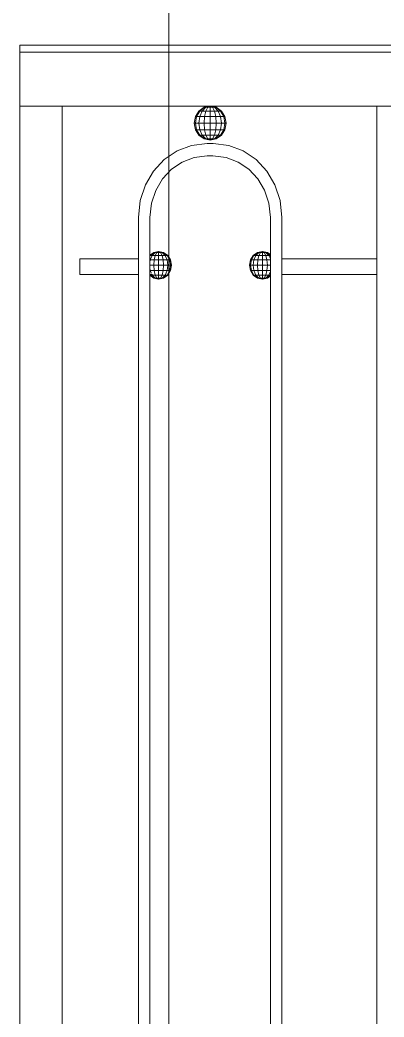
# Model space of a CAD drawing. Header units: millimetres. Extents: x 1832547 to 2001569, y -558009 to -417808.
# Drawn here: x 1983399 to 1983640, y -523340 to -522684 of the extents above; entities that cross this region are included whole.
import ezdxf

# ---------------------------------------------------------------- set-up
doc = ezdxf.new("R2010")
doc.units = ezdxf.units.MM
doc.header["$MEASUREMENT"] = 0
doc.layers.add('CA.thay 145', color=145, linetype='CONTINUOUS', lineweight=18)
doc.layers.add('CA_manh 08', color=8, linetype='CONTINUOUS', lineweight=9)

msp = doc.modelspace()

# ---------------------------------------------------------------- linework, layer by layer
at = {"layer": 'CA.thay 145'}
msp.add_line((1983497.64, -520748.99), (1983497.64, -523643.99), dxfattribs=at)
at = {"layer": 'CA_manh 08'}
for p, q in [((1983399.41, -522840.23), (1983399.41, -522700.23)), ((1984751.69, -522700.23), (1983399.41, -522700.23)), ((1983399.41, -522704.81), (1984751.69, -522704.81)), ((1983399.41, -522840.23), (1983399.41, -522740.23)), ((1983399.41, -522740.23), (1983974.33, -522740.23)), ((1983399.41, -522740.23), (1983427.34, -522740.23)), ((1983399.41, -522740.23), (1983427.34, -522740.23)), ((1983427.34, -522740.23), (1983427.34, -522841)), ((1983427.34, -522740.23), (1983427.34, -523473.59)), ((1983517.87, -522740.23), (1983427.34, -522740.23)), ((1983524.87, -522740.23), (1983427.34, -522740.23)), ((1983515.15, -522747.2), (1983517.43, -522743.53)), ((1983515.89, -522747.2), (1983518, -522743.53)), ((1983517.43, -522743.53), (1983520.85, -522741.09)), ((1983518, -522743.53), (1983517.43, -522743.53)), ((1983518, -522743.53), (1983521.15, -522741.09)), ((1983519.61, -522743.53), (1983518, -522743.53)), ((1983518, -522747.2), (1983519.61, -522743.53)), ((1983519.61, -522743.53), (1983522.02, -522741.09)), ((1983522.02, -522743.53), (1983519.61, -522743.53)), ((1983520.85, -522741.09), (1983524.87, -522740.23)), ((1983521.15, -522741.09), (1983520.85, -522741.09)), ((1983521.15, -522741.09), (1983524.87, -522740.23)), ((1983522.02, -522741.09), (1983521.15, -522741.09)), ((1983521.15, -522747.2), (1983522.02, -522743.53)), ((1983522.02, -522741.09), (1983524.87, -522740.23)), ((1983523.33, -522741.09), (1983522.02, -522741.09)), ((1983522.02, -522743.53), (1983523.33, -522741.09)), ((1983524.87, -522743.53), (1983522.02, -522743.53)), ((1983523.33, -522741.09), (1983524.87, -522740.23)), ((1983524.87, -522741.09), (1983523.33, -522741.09)), ((1983524.87, -522740.23), (1983524.87, -522741.09)), ((1983526.41, -522741.09), (1983524.87, -522740.23)), ((1983527.72, -522741.09), (1983524.87, -522740.23)), ((1983528.59, -522741.09), (1983524.87, -522740.23)), ((1983528.89, -522741.09), (1983524.87, -522740.23)), ((1983634.88, -522740.23), (1983524.87, -522740.23)), ((1983524.87, -522741.09), (1983526.41, -522741.09)), ((1983524.87, -522741.09), (1983524.87, -522743.53)), ((1983527.72, -522743.53), (1983524.87, -522743.53)), ((1983524.87, -522743.53), (1983524.87, -522747.2)), ((1983526.41, -522741.09), (1983527.72, -522741.09)), ((1983527.72, -522743.53), (1983526.41, -522741.09)), ((1983527.72, -522741.09), (1983528.59, -522741.09)), ((1983530.13, -522743.53), (1983527.72, -522741.09)), ((1983530.13, -522743.53), (1983527.72, -522743.53)), ((1983528.59, -522747.2), (1983527.72, -522743.53)), ((1983528.59, -522741.09), (1983528.89, -522741.09)), ((1983531.74, -522743.53), (1983528.59, -522741.09)), ((1983532.31, -522743.53), (1983528.89, -522741.09)), ((1983531.74, -522743.53), (1983530.13, -522743.53)), ((1983531.74, -522747.2), (1983530.13, -522743.53)), ((1983532.31, -522743.53), (1983531.74, -522743.53)), ((1983533.85, -522747.2), (1983531.74, -522743.53)), ((1983534.59, -522747.2), (1983532.31, -522743.53)), ((1983644.34, -522740.23), (1983634.88, -522740.23)), ((1983634.88, -522841), (1983634.88, -522740.23)), ((1983514.35, -522751.52), (1983515.15, -522747.2)), ((1983515.89, -522747.2), (1983515.15, -522747.2)), ((1983515.15, -522751.52), (1983515.89, -522747.2)), ((1983518, -522747.2), (1983515.89, -522747.2)), ((1983517.43, -522751.52), (1983518, -522747.2)), ((1983521.15, -522747.2), (1983518, -522747.2)), ((1983520.85, -522751.52), (1983521.15, -522747.2)), ((1983524.87, -522747.2), (1983521.15, -522747.2)), ((1983528.59, -522747.2), (1983524.87, -522747.2)), ((1983524.87, -522747.2), (1983524.87, -522751.52)), ((1983531.74, -522747.2), (1983528.59, -522747.2)), ((1983528.89, -522751.52), (1983528.59, -522747.2)), ((1983533.85, -522747.2), (1983531.74, -522747.2)), ((1983532.31, -522751.52), (1983531.74, -522747.2)), ((1983534.59, -522747.2), (1983533.85, -522747.2)), ((1983534.59, -522751.52), (1983533.85, -522747.2)), ((1983535.39, -522751.52), (1983534.59, -522747.2)), ((1983515.15, -522751.52), (1983514.35, -522751.52)), ((1983515.15, -522755.84), (1983514.35, -522751.52)), ((1983517.43, -522751.52), (1983515.15, -522751.52)), ((1983515.89, -522755.84), (1983515.15, -522751.52)), ((1983515.89, -522755.84), (1983515.15, -522755.84)), ((1983517.43, -522759.51), (1983515.15, -522755.84)), ((1983518, -522755.84), (1983515.89, -522755.84)), ((1983518, -522759.51), (1983515.89, -522755.84)), ((1983520.85, -522751.52), (1983517.43, -522751.52)), ((1983518, -522755.84), (1983517.43, -522751.52)), ((1983521.15, -522755.84), (1983518, -522755.84)), ((1983519.61, -522759.51), (1983518, -522755.84)), ((1983524.87, -522751.52), (1983520.85, -522751.52)), ((1983521.15, -522755.84), (1983520.85, -522751.52)), ((1983524.87, -522755.84), (1983521.15, -522755.84)), ((1983522.02, -522759.51), (1983521.15, -522755.84)), ((1983528.89, -522751.52), (1983524.87, -522751.52)), ((1983524.87, -522751.52), (1983524.87, -522755.84)), ((1983528.59, -522755.84), (1983524.87, -522755.84)), ((1983524.87, -522755.84), (1983524.87, -522759.51)), ((1983527.72, -522759.51), (1983528.59, -522755.84)), ((1983528.59, -522755.84), (1983528.89, -522751.52)), ((1983531.74, -522755.84), (1983528.59, -522755.84)), ((1983532.31, -522751.52), (1983528.89, -522751.52)), ((1983530.13, -522759.51), (1983531.74, -522755.84)), ((1983531.74, -522755.84), (1983532.31, -522751.52)), ((1983533.85, -522755.84), (1983531.74, -522755.84)), ((1983531.74, -522759.51), (1983533.85, -522755.84)), ((1983534.59, -522751.52), (1983532.31, -522751.52)), ((1983532.31, -522759.51), (1983534.59, -522755.84)), ((1983533.85, -522755.84), (1983534.59, -522751.52)), ((1983534.59, -522755.84), (1983533.85, -522755.84)), ((1983535.39, -522751.52), (1983534.59, -522751.52)), ((1983534.59, -522755.84), (1983535.39, -522751.52)), ((1983518, -522759.51), (1983517.43, -522759.51)), ((1983520.85, -522761.96), (1983517.43, -522759.51)), ((1983519.61, -522759.51), (1983518, -522759.51)), ((1983521.15, -522761.96), (1983518, -522759.51)), ((1983522.02, -522759.51), (1983519.61, -522759.51)), ((1983522.02, -522761.96), (1983519.61, -522759.51)), ((1983521.15, -522761.96), (1983520.85, -522761.96)), ((1983524.87, -522762.82), (1983520.85, -522761.96)), ((1983522.02, -522761.96), (1983521.15, -522761.96)), ((1983524.87, -522762.82), (1983521.15, -522761.96)), ((1983524.87, -522759.51), (1983522.02, -522759.51)), ((1983523.33, -522761.96), (1983522.02, -522759.51)), ((1983523.33, -522761.96), (1983522.02, -522761.96)), ((1983524.87, -522762.82), (1983522.02, -522761.96)), ((1983524.87, -522761.96), (1983523.33, -522761.96)), ((1983524.87, -522762.82), (1983523.33, -522761.96)), ((1983527.72, -522759.51), (1983524.87, -522759.51)), ((1983524.87, -522759.51), (1983524.87, -522761.96)), ((1983526.41, -522761.96), (1983524.87, -522761.96)), ((1983524.87, -522761.96), (1983524.87, -522762.82)), ((1983524.87, -522762.82), (1983528.89, -522761.96)), ((1983524.87, -522762.82), (1983528.59, -522761.96)), ((1983524.87, -522762.82), (1983527.72, -522761.96)), ((1983524.87, -522762.82), (1983526.41, -522761.96)), ((1983526.41, -522761.96), (1983527.72, -522759.51)), ((1983527.72, -522761.96), (1983526.41, -522761.96)), ((1983530.13, -522759.51), (1983527.72, -522759.51)), ((1983527.72, -522761.96), (1983530.13, -522759.51)), ((1983528.59, -522761.96), (1983527.72, -522761.96)), ((1983528.59, -522761.96), (1983531.74, -522759.51)), ((1983528.59, -522761.96), (1983528.89, -522761.96)), ((1983528.89, -522761.96), (1983532.31, -522759.51)), ((1983531.74, -522759.51), (1983530.13, -522759.51)), ((1983532.31, -522759.51), (1983531.74, -522759.51)), ((1983503.03, -522769.81), (1983494.6, -522775.57)), ((1983512.58, -522766.14), (1983503.03, -522769.81)), ((1983522.98, -522764.85), (1983512.58, -522766.14)), ((1983526.77, -522764.85), (1983522.98, -522764.85)), ((1983537.17, -522766.14), (1983526.77, -522764.85)), ((1983546.72, -522769.81), (1983537.17, -522766.14)), ((1983555.15, -522775.57), (1983546.72, -522769.81)), ((1983494.6, -522775.57), (1983487.56, -522783.13)), ((1983506.37, -522777.12), (1983514.34, -522774.06)), ((1983514.34, -522774.06), (1983523.01, -522772.98)), ((1983523.01, -522772.98), (1983526.74, -522772.98)), ((1983526.74, -522772.98), (1983535.41, -522774.06)), ((1983535.41, -522774.06), (1983543.38, -522777.12)), ((1983562.19, -522783.13), (1983555.15, -522775.57)), ((1983493.47, -522788.23), (1983499.34, -522781.92)), ((1983499.34, -522781.92), (1983506.37, -522777.12)), ((1983543.38, -522777.12), (1983550.41, -522781.92)), ((1983550.41, -522781.92), (1983556.27, -522788.22)), ((1983487.56, -522783.13), (1983482.2, -522792.18)), ((1983489, -522795.78), (1983493.47, -522788.23)), ((1983556.27, -522788.22), (1983560.75, -522795.77)), ((1983567.55, -522792.18), (1983562.19, -522783.13)), ((1983482.2, -522792.18), (1983478.78, -522802.45)), ((1983486.15, -522804.34), (1983489, -522795.78)), ((1983560.75, -522795.77), (1983563.6, -522804.33)), ((1983570.97, -522802.45), (1983567.55, -522792.18)), ((1983478.78, -522802.45), (1983477.58, -522813.62)), ((1983572.17, -522813.62), (1983570.97, -522802.45)), ((1983485.15, -522813.65), (1983486.15, -522804.34)), ((1983563.6, -522804.33), (1983564.6, -522813.65)), ((1983477.58, -522841), (1983477.58, -522813.62)), ((1983485.15, -522813.65), (1983485.15, -522838.46)), ((1983564.6, -522838.1), (1983564.6, -522813.65)), ((1983572.17, -522813.62), (1983572.17, -522841)), ((1983399.41, -522840.23), (1983399.41, -522850.39)), ((1983399.41, -522840.23), (1983399.41, -522850.39)), ((1983427.34, -522851.16), (1983427.34, -522841)), ((1983477.58, -522841), (1983438.97, -522841)), ((1983438.97, -522841), (1983438.97, -522851.16)), ((1983477.58, -522841), (1983477.58, -522851.16)), ((1983485.15, -522838.46), (1983487.65, -522836.67)), ((1983485.15, -522838.65), (1983485.15, -522838.46)), ((1983485.34, -522838.65), (1983485.15, -522838.65)), ((1983485.15, -522838.99), (1983485.34, -522838.65)), ((1983485.15, -522838.99), (1983485.15, -522838.65)), ((1983485.15, -522841), (1983485.15, -522838.99)), ((1983485.27, -522841), (1983485.15, -522841)), ((1983485.15, -522841.62), (1983485.15, -522841)), ((1983485.34, -522841.62), (1983485.15, -522841.62)), ((1983485.15, -522843.09), (1983485.34, -522841.62)), ((1983485.15, -522843.09), (1983485.15, -522841.62)), ((1983485.34, -522838.65), (1983487.89, -522836.67)), ((1983486.65, -522838.65), (1983485.34, -522838.65)), ((1983485.34, -522841.62), (1983486.65, -522838.65)), ((1983487.89, -522841.62), (1983485.34, -522841.62)), ((1983486.65, -522838.65), (1983488.6, -522836.67)), ((1983488.6, -522838.65), (1983486.65, -522838.65)), ((1983487.65, -522836.67), (1983490.9, -522835.97)), ((1983487.89, -522836.67), (1983487.65, -522836.67)), ((1983487.65, -522845.12), (1983487.89, -522841.62)), ((1983487.89, -522836.67), (1983490.9, -522835.97)), ((1983488.6, -522836.67), (1983487.89, -522836.67)), ((1983487.89, -522841.62), (1983488.6, -522838.65)), ((1983490.9, -522841.62), (1983487.89, -522841.62)), ((1983488.6, -522836.67), (1983490.9, -522835.97)), ((1983489.66, -522836.67), (1983488.6, -522836.67)), ((1983488.6, -522838.65), (1983489.66, -522836.67)), ((1983490.9, -522838.65), (1983488.6, -522838.65)), ((1983489.66, -522836.67), (1983490.9, -522835.97)), ((1983490.9, -522836.67), (1983489.66, -522836.67)), ((1983490.9, -522835.97), (1983490.9, -522836.67)), ((1983492.15, -522836.67), (1983490.9, -522835.97)), ((1983494.16, -522836.67), (1983490.9, -522835.97)), ((1983493.91, -522836.67), (1983490.9, -522835.97)), ((1983493.21, -522836.67), (1983490.9, -522835.97)), ((1983490.9, -522836.67), (1983492.15, -522836.67)), ((1983490.9, -522836.67), (1983490.9, -522838.65)), ((1983493.21, -522838.65), (1983490.9, -522838.65)), ((1983490.9, -522838.65), (1983490.9, -522841.62)), ((1983493.91, -522841.62), (1983490.9, -522841.62)), ((1983490.9, -522841.62), (1983490.9, -522845.12)), ((1983493.21, -522836.67), (1983492.15, -522836.67)), ((1983493.21, -522838.65), (1983492.15, -522836.67)), ((1983493.91, -522836.67), (1983493.21, -522836.67)), ((1983495.16, -522838.65), (1983493.21, -522836.67)), ((1983495.16, -522838.65), (1983493.21, -522838.65)), ((1983493.91, -522841.62), (1983493.21, -522838.65)), ((1983494.16, -522836.67), (1983493.91, -522836.67)), ((1983496.46, -522838.65), (1983493.91, -522836.67)), ((1983496.46, -522841.62), (1983493.91, -522841.62)), ((1983494.16, -522845.12), (1983493.91, -522841.62)), ((1983496.92, -522838.65), (1983494.16, -522836.67)), ((1983496.46, -522838.65), (1983495.16, -522838.65)), ((1983496.46, -522841.62), (1983495.16, -522838.65)), ((1983496.46, -522838.65), (1983496.92, -522838.65)), ((1983498.17, -522841.62), (1983496.46, -522838.65)), ((1983498.17, -522841.62), (1983496.46, -522841.62)), ((1983496.92, -522845.12), (1983496.46, -522841.62)), ((1983498.77, -522841.62), (1983496.92, -522838.65)), ((1983498.77, -522841.62), (1983498.17, -522841.62)), ((1983498.77, -522845.12), (1983498.17, -522841.62)), ((1983499.42, -522845.12), (1983498.77, -522841.62)), ((1983550.84, -522845.12), (1983551.48, -522841.62)), ((1983551.48, -522841.62), (1983553.33, -522838.65)), ((1983552.08, -522841.62), (1983551.48, -522841.62)), ((1983551.48, -522845.12), (1983552.08, -522841.62)), ((1983552.08, -522841.62), (1983553.79, -522838.65)), ((1983553.79, -522841.62), (1983552.08, -522841.62)), ((1983553.33, -522838.65), (1983556.09, -522836.67)), ((1983553.79, -522838.65), (1983553.33, -522838.65)), ((1983553.33, -522845.12), (1983553.79, -522841.62)), ((1983553.79, -522838.65), (1983556.34, -522836.67)), ((1983555.09, -522838.65), (1983553.79, -522838.65)), ((1983553.79, -522841.62), (1983555.09, -522838.65)), ((1983556.34, -522841.62), (1983553.79, -522841.62)), ((1983555.09, -522838.65), (1983557.04, -522836.67)), ((1983557.04, -522838.65), (1983555.09, -522838.65)), ((1983556.09, -522836.67), (1983559.35, -522835.97)), ((1983556.34, -522836.67), (1983556.09, -522836.67)), ((1983556.09, -522845.12), (1983556.34, -522841.62)), ((1983556.34, -522836.67), (1983559.35, -522835.97)), ((1983557.04, -522836.67), (1983556.34, -522836.67)), ((1983556.34, -522841.62), (1983557.04, -522838.65)), ((1983559.35, -522841.62), (1983556.34, -522841.62)), ((1983557.04, -522836.67), (1983559.35, -522835.97)), ((1983558.1, -522836.67), (1983557.04, -522836.67)), ((1983557.04, -522838.65), (1983558.1, -522836.67)), ((1983559.35, -522838.65), (1983557.04, -522838.65)), ((1983558.1, -522836.67), (1983559.35, -522835.97)), ((1983559.35, -522836.67), (1983558.1, -522836.67)), ((1983559.35, -522835.97), (1983559.35, -522836.67)), ((1983560.59, -522836.67), (1983559.35, -522835.97)), ((1983562.61, -522836.67), (1983559.35, -522835.97)), ((1983562.36, -522836.67), (1983559.35, -522835.97)), ((1983561.65, -522836.67), (1983559.35, -522835.97)), ((1983559.35, -522836.67), (1983560.59, -522836.67)), ((1983559.35, -522836.67), (1983559.35, -522838.65)), ((1983561.65, -522838.65), (1983559.35, -522838.65)), ((1983559.35, -522838.65), (1983559.35, -522841.62)), ((1983562.36, -522841.62), (1983559.35, -522841.62)), ((1983559.35, -522841.62), (1983559.35, -522845.12)), ((1983561.65, -522836.67), (1983560.59, -522836.67)), ((1983561.65, -522838.65), (1983560.59, -522836.67)), ((1983562.36, -522836.67), (1983561.65, -522836.67)), ((1983563.6, -522838.65), (1983561.65, -522836.67)), ((1983563.6, -522838.65), (1983561.65, -522838.65)), ((1983562.36, -522841.62), (1983561.65, -522838.65)), ((1983562.61, -522836.67), (1983562.36, -522836.67)), ((1983564.6, -522838.41), (1983562.36, -522836.67)), ((1983564.6, -522841.62), (1983562.36, -522841.62)), ((1983562.61, -522845.12), (1983562.36, -522841.62)), ((1983564.6, -522838.1), (1983562.61, -522836.67)), ((1983564.6, -522838.65), (1983563.6, -522838.65)), ((1983564.6, -522840.92), (1983563.6, -522838.65)), ((1983564.6, -522838.41), (1983564.6, -522838.1)), ((1983564.6, -522838.41), (1983564.6, -522838.65)), ((1983564.6, -522838.65), (1983564.6, -522840.92)), ((1983564.6, -522840.92), (1983564.6, -522841.62)), ((1983564.6, -522841.62), (1983564.6, -522845.12)), ((1983634.88, -522841), (1983572.17, -522841)), ((1983572.17, -522841), (1983572.17, -522851.16)), ((1983634.88, -522841), (1983634.88, -522851.16)), ((1983485.15, -522845.12), (1983485.15, -522843.09)), ((1983487.65, -522845.12), (1983485.15, -522845.12)), ((1983485.15, -522847.14), (1983485.15, -522845.12)), ((1983485.34, -522848.61), (1983485.15, -522847.14)), ((1983485.15, -522848.61), (1983485.15, -522847.14)), ((1983485.34, -522848.61), (1983485.15, -522848.61)), ((1983485.15, -522851.16), (1983485.15, -522848.61)), ((1983487.89, -522848.61), (1983485.34, -522848.61)), ((1983486.14, -522850.42), (1983485.34, -522848.61)), ((1983490.9, -522845.12), (1983487.65, -522845.12)), ((1983487.89, -522848.61), (1983487.65, -522845.12)), ((1983490.9, -522848.61), (1983487.89, -522848.61)), ((1983488.6, -522851.58), (1983487.89, -522848.61)), ((1983494.16, -522845.12), (1983490.9, -522845.12)), ((1983490.9, -522845.12), (1983490.9, -522848.61)), ((1983493.91, -522848.61), (1983490.9, -522848.61)), ((1983490.9, -522848.61), (1983490.9, -522851.58)), ((1983493.21, -522851.58), (1983493.91, -522848.61)), ((1983493.91, -522848.61), (1983494.16, -522845.12)), ((1983496.46, -522848.61), (1983493.91, -522848.61)), ((1983496.92, -522845.12), (1983494.16, -522845.12)), ((1983495.16, -522851.58), (1983496.46, -522848.61)), ((1983496.46, -522848.61), (1983496.92, -522845.12)), ((1983498.17, -522848.61), (1983496.46, -522848.61)), ((1983496.46, -522851.58), (1983498.17, -522848.61)), ((1983498.77, -522845.12), (1983496.92, -522845.12)), ((1983496.92, -522851.58), (1983498.77, -522848.61)), ((1983498.17, -522848.61), (1983498.77, -522845.12)), ((1983498.77, -522848.61), (1983498.17, -522848.61)), ((1983499.42, -522845.12), (1983498.77, -522845.12)), ((1983498.77, -522848.61), (1983499.42, -522845.12)), ((1983551.48, -522845.12), (1983550.84, -522845.12)), ((1983551.48, -522848.61), (1983550.84, -522845.12)), ((1983553.33, -522845.12), (1983551.48, -522845.12)), ((1983552.08, -522848.61), (1983551.48, -522845.12)), ((1983552.08, -522848.61), (1983551.48, -522848.61)), ((1983553.33, -522851.58), (1983551.48, -522848.61)), ((1983553.79, -522848.61), (1983552.08, -522848.61)), ((1983553.79, -522851.58), (1983552.08, -522848.61)), ((1983556.09, -522845.12), (1983553.33, -522845.12)), ((1983553.79, -522848.61), (1983553.33, -522845.12)), ((1983556.34, -522848.61), (1983553.79, -522848.61)), ((1983555.09, -522851.58), (1983553.79, -522848.61)), ((1983559.35, -522845.12), (1983556.09, -522845.12)), ((1983556.34, -522848.61), (1983556.09, -522845.12)), ((1983559.35, -522848.61), (1983556.34, -522848.61)), ((1983557.04, -522851.58), (1983556.34, -522848.61)), ((1983562.61, -522845.12), (1983559.35, -522845.12)), ((1983559.35, -522845.12), (1983559.35, -522848.61)), ((1983562.36, -522848.61), (1983559.35, -522848.61)), ((1983559.35, -522848.61), (1983559.35, -522851.58)), ((1983561.65, -522851.58), (1983562.36, -522848.61)), ((1983562.36, -522848.61), (1983562.61, -522845.12)), ((1983564.6, -522848.61), (1983562.36, -522848.61)), ((1983564.6, -522845.12), (1983562.61, -522845.12)), ((1983564.6, -522845.12), (1983564.6, -522848.61)), ((1983564.6, -522848.61), (1983564.6, -522849.32)), ((1983399.41, -523363.43), (1983399.41, -522850.39)), ((1983399.41, -523363.43), (1983399.41, -522850.39)), ((1983427.34, -522851.16), (1983427.34, -523363.43)), ((1983438.97, -522851.16), (1983477.58, -522851.16)), ((1983477.58, -523363.43), (1983477.58, -522851.16)), ((1983485.15, -522851.16), (1983486.46, -522851.16)), ((1983485.15, -522851.25), (1983485.15, -522851.16)), ((1983485.34, -522851.58), (1983485.15, -522851.25)), ((1983485.15, -522851.58), (1983485.15, -522851.25)), ((1983485.34, -522851.58), (1983485.15, -522851.58)), ((1983485.15, -522851.77), (1983485.15, -522851.58)), ((1983485.15, -522851.77), (1983485.15, -523361.66)), ((1983487.65, -522853.56), (1983485.15, -522851.77)), ((1983486.65, -522851.58), (1983485.34, -522851.58)), ((1983487.89, -522853.56), (1983485.34, -522851.58)), ((1983486.65, -522851.58), (1983486.46, -522851.16)), ((1983486.46, -522851.16), (1983486.94, -522851.16)), ((1983488.6, -522851.58), (1983486.65, -522851.58)), ((1983488.6, -522853.56), (1983486.65, -522851.58)), ((1983487.89, -522853.56), (1983487.65, -522853.56)), ((1983490.9, -522854.26), (1983487.65, -522853.56)), ((1983488.6, -522853.56), (1983487.89, -522853.56)), ((1983490.9, -522854.26), (1983487.89, -522853.56)), ((1983490.9, -522851.58), (1983488.6, -522851.58)), ((1983489.66, -522853.56), (1983488.6, -522851.58)), ((1983489.66, -522853.56), (1983488.6, -522853.56)), ((1983490.9, -522854.26), (1983488.6, -522853.56)), ((1983490.9, -522853.56), (1983489.66, -522853.56)), ((1983490.9, -522854.26), (1983489.66, -522853.56)), ((1983493.21, -522851.58), (1983490.9, -522851.58)), ((1983490.9, -522851.58), (1983490.9, -522853.56)), ((1983492.15, -522853.56), (1983490.9, -522853.56)), ((1983490.9, -522853.56), (1983490.9, -522854.26)), ((1983490.9, -522854.26), (1983494.16, -522853.56)), ((1983490.9, -522854.26), (1983493.91, -522853.56)), ((1983490.9, -522854.26), (1983493.21, -522853.56)), ((1983490.9, -522854.26), (1983492.15, -522853.56)), ((1983492.15, -522853.56), (1983493.21, -522851.58)), ((1983493.21, -522853.56), (1983492.15, -522853.56)), ((1983495.16, -522851.58), (1983493.21, -522851.58)), ((1983493.21, -522853.56), (1983495.16, -522851.58)), ((1983493.91, -522853.56), (1983493.21, -522853.56)), ((1983493.91, -522853.56), (1983496.46, -522851.58)), ((1983493.91, -522853.56), (1983494.16, -522853.56)), ((1983494.16, -522853.56), (1983496.92, -522851.58)), ((1983496.46, -522851.58), (1983495.16, -522851.58)), ((1983496.92, -522851.58), (1983496.46, -522851.58)), ((1983553.79, -522851.58), (1983553.33, -522851.58)), ((1983556.09, -522853.56), (1983553.33, -522851.58)), ((1983555.09, -522851.58), (1983553.79, -522851.58)), ((1983556.34, -522853.56), (1983553.79, -522851.58)), ((1983557.04, -522851.58), (1983555.09, -522851.58)), ((1983557.04, -522853.56), (1983555.09, -522851.58)), ((1983556.34, -522853.56), (1983556.09, -522853.56)), ((1983559.35, -522854.26), (1983556.09, -522853.56)), ((1983557.04, -522853.56), (1983556.34, -522853.56)), ((1983559.35, -522854.26), (1983556.34, -522853.56)), ((1983559.35, -522851.58), (1983557.04, -522851.58)), ((1983558.1, -522853.56), (1983557.04, -522851.58)), ((1983558.1, -522853.56), (1983557.04, -522853.56)), ((1983559.35, -522854.26), (1983557.04, -522853.56)), ((1983559.35, -522853.56), (1983558.1, -522853.56)), ((1983559.35, -522854.26), (1983558.1, -522853.56)), ((1983561.65, -522851.58), (1983559.35, -522851.58)), ((1983559.35, -522851.58), (1983559.35, -522853.56)), ((1983560.59, -522853.56), (1983559.35, -522853.56)), ((1983559.35, -522853.56), (1983559.35, -522854.26)), ((1983559.35, -522854.26), (1983562.61, -522853.56)), ((1983559.35, -522854.26), (1983562.36, -522853.56)), ((1983559.35, -522854.26), (1983561.65, -522853.56)), ((1983559.35, -522854.26), (1983560.59, -522853.56)), ((1983560.59, -522853.56), (1983561.65, -522851.58)), ((1983561.65, -522853.56), (1983560.59, -522853.56)), ((1983563.6, -522851.58), (1983561.65, -522851.58)), ((1983561.65, -522853.56), (1983563.6, -522851.58)), ((1983562.36, -522853.56), (1983561.65, -522853.56)), ((1983562.36, -522853.56), (1983564.6, -522851.82)), ((1983562.36, -522853.56), (1983562.61, -522853.56)), ((1983562.61, -522853.56), (1983564.6, -522852.13)), ((1983563.6, -522851.58), (1983564.6, -522849.32)), ((1983564.6, -522851.58), (1983563.6, -522851.58)), ((1983564.6, -522849.32), (1983564.6, -522851.58)), ((1983564.6, -522851.58), (1983564.6, -522851.82)), ((1983564.6, -522852.13), (1983564.6, -522851.82)), ((1983564.6, -522852.13), (1983564.6, -523368.32)), ((1983572.17, -522851.16), (1983634.88, -522851.16)), ((1983572.17, -522851.16), (1983572.17, -523363.43)), ((1983634.88, -523363.43), (1983634.88, -522851.16))]:
    msp.add_line(p, q, dxfattribs=at)

doc.saveas('drawing.dxf')
